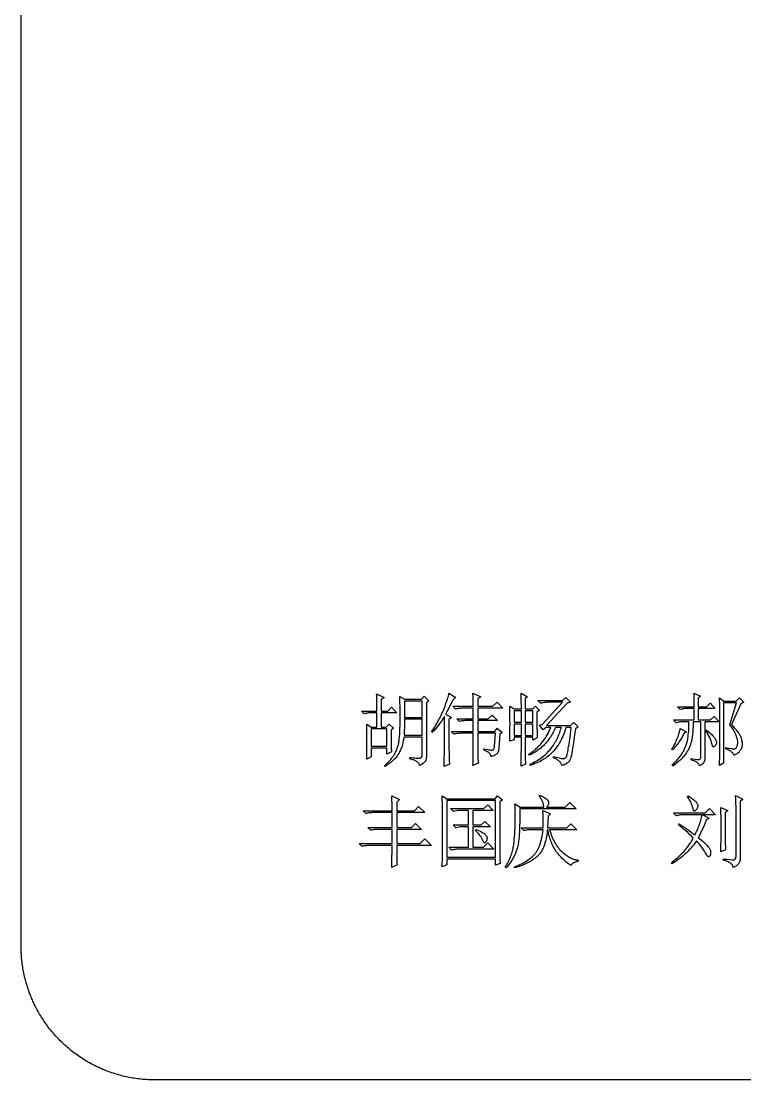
# Model space of a CAD drawing. Header units: millimetres. Extents: x 64 to 402, y 90 to 328.
# Drawn here: x 64.1 to 145.5, y 89.7 to 208.7 of the extents above; entities that cross this region are included whole.
import ezdxf

# ---------------------------------------------------------------- set-up
doc = ezdxf.new("R2010")
doc.units = ezdxf.units.MM
doc.layers.get('0').update_dxf_attribs({"linetype": 'CONTINUOUS', "true_color": 0x000000})

msp = doc.modelspace()

# ---------------------------------------------------------------- linework, layer by layer
at = {"color": 7, "linetype": 'CONTINUOUS', "true_color": 0x000000}
for points in [[(387.12, 89.74), (79.12, 89.74), (78.93, 89.75), (78.74, 89.75), (78.55, 89.76), (78.35, 89.76), (78.16, 89.78), (77.97, 89.79), (77.78, 89.8), (77.59, 89.82), (77.4, 89.84), (77.21, 89.87), (77.03, 89.89), (76.84, 89.92), (76.65, 89.95), (76.47, 89.98), (76.29, 90.01), (76.1, 90.05), (75.92, 90.09), (75.74, 90.13), (75.56, 90.17), (75.38, 90.22), (75.2, 90.26), (75.02, 90.31), (74.84, 90.37), (74.66, 90.42), (74.49, 90.48), (74.31, 90.53), (74.14, 90.59), (73.97, 90.66), (73.8, 90.72), (73.62, 90.79), (73.46, 90.85), (73.29, 90.92), (73.12, 91), (72.95, 91.07), (72.79, 91.15), (72.62, 91.22), (72.46, 91.3), (72.3, 91.39), (72.14, 91.47), (71.98, 91.56), (71.82, 91.64), (71.66, 91.73), (71.5, 91.82), (71.35, 91.92), (71.19, 92.01), (71.04, 92.11), (70.89, 92.21), (70.74, 92.31), (70.59, 92.41), (70.44, 92.51), (70.3, 92.62), (70.15, 92.72), (70.01, 92.83), (69.86, 92.94), (69.72, 93.06), (69.58, 93.17), (69.45, 93.29), (69.31, 93.4), (69.17, 93.52), (69.04, 93.64), (68.91, 93.76), (68.78, 93.89), (68.65, 94.01), (68.52, 94.14), (68.39, 94.27), (68.27, 94.4), (68.14, 94.53), (68.02, 94.66), (67.9, 94.79), (67.78, 94.93), (67.67, 95.07), (67.55, 95.2), (67.44, 95.34), (67.32, 95.48), (67.21, 95.63), (67.1, 95.77), (67, 95.92), (66.89, 96.06), (66.79, 96.21), (66.69, 96.36), (66.59, 96.51), (66.49, 96.66), (66.39, 96.81), (66.3, 96.97), (66.2, 97.12), (66.11, 97.28), (66.02, 97.44), (65.94, 97.6), (65.85, 97.76), (65.77, 97.92), (65.68, 98.08), (65.6, 98.24), (65.53, 98.41), (65.45, 98.57), (65.38, 98.74), (65.3, 98.91), (65.23, 99.08), (65.17, 99.24), (65.1, 99.42), (65.04, 99.59), (64.97, 99.76), (64.91, 99.93), (64.86, 100.11), (64.8, 100.28), (64.75, 100.46), (64.69, 100.64), (64.64, 100.82), (64.6, 101), (64.55, 101.18), (64.51, 101.36), (64.47, 101.54), (64.43, 101.72), (64.39, 101.91), (64.36, 102.09), (64.33, 102.27), (64.3, 102.46), (64.27, 102.65), (64.25, 102.83), (64.22, 103.02), (64.2, 103.21), (64.18, 103.4), (64.17, 103.59), (64.16, 103.78), (64.14, 103.97), (64.14, 104.17), (64.13, 104.36), (64.13, 104.55), (64.12, 104.74), (64.12, 312.74)], [(105.71, 129.05), (105.71, 127.24), (105.71, 127.1), (105.72, 126.94), (105.73, 126.78), (105.74, 126.61), (105.22, 126.37), (105.22, 127.03), (103.48, 127.03), (103.48, 126.06), (102.96, 125.78), (102.98, 126.25), (102.99, 126.74), (102.99, 127.24), (102.99, 127.74), (102.99, 128.25), (102.99, 128.75), (102.98, 129.23), (102.96, 129.71), (103.48, 129.4), (104.11, 129.4), (104.11, 131), (103.52, 131), (103.4, 130.99), (103.29, 130.99), (103.19, 130.98), (103.08, 130.97), (102.98, 130.95), (102.88, 130.94), (102.78, 130.92), (102.68, 130.89), (102.37, 131.2), (104.11, 131.2), (104.11, 132.18), (104.11, 132.45), (104.1, 132.7), (104.09, 132.94), (104.07, 133.15), (104.91, 132.73), (104.59, 132.49), (104.59, 131.2), (105.33, 131.2), (105.74, 131.62), (106.33, 131), (104.59, 131), (104.59, 129.4), (105.15, 129.4), (105.5, 129.74), (105.99, 129.26), (105.71, 129.05), (105.71, 129.05)], [(104.98, 125.08), (105.15, 125.23), (105.31, 125.38), (105.46, 125.54), (105.6, 125.69), (105.67, 125.77), (105.73, 125.85), (105.79, 125.93), (105.85, 126.01), (105.91, 126.09), (105.97, 126.17), (106.02, 126.25), (106.07, 126.33), (106.12, 126.42), (106.17, 126.5), (106.21, 126.59), (106.26, 126.68), (106.3, 126.77), (106.33, 126.86), (106.37, 126.95), (106.4, 127.04), (106.44, 127.14), (106.46, 127.24), (106.49, 127.33), (106.52, 127.43), (106.54, 127.53), (106.56, 127.64), (106.58, 127.74), (106.6, 127.85), (106.61, 127.96), (106.62, 128.07), (106.65, 128.32), (106.67, 128.6), (106.69, 128.9), (106.7, 129.23), (106.71, 129.58), (106.71, 129.95), (106.72, 130.35), (106.71, 131.13), (106.71, 131.8), (106.7, 132.1), (106.7, 132.37), (106.69, 132.62), (106.68, 132.84), (107.2, 132.53), (109.12, 132.53), (109.43, 132.87), (109.95, 132.35), (109.67, 132.14), (109.67, 126.16), (109.67, 126.06), (109.66, 125.96), (109.65, 125.87), (109.63, 125.79), (109.61, 125.71), (109.59, 125.64), (109.55, 125.58), (109.52, 125.52), (109.47, 125.46), (109.42, 125.4), (109.36, 125.35), (109.29, 125.3), (109.21, 125.24), (109.12, 125.19), (109.02, 125.13), (108.91, 125.08), (108.89, 125.15), (108.86, 125.22), (108.83, 125.28), (108.79, 125.34), (108.74, 125.39), (108.69, 125.45), (108.63, 125.5), (108.56, 125.54), (108.49, 125.59), (108.41, 125.63), (108.32, 125.67), (108.23, 125.7), (108.13, 125.73), (108.03, 125.76), (107.91, 125.79), (107.8, 125.81), (107.8, 125.99), (108, 125.96), (108.19, 125.94), (108.36, 125.93), (108.51, 125.92), (108.64, 125.91), (108.76, 125.91), (108.85, 125.91), (108.93, 125.92), (108.96, 125.92), (108.99, 125.93), (109.01, 125.94), (109.04, 125.95), (109.06, 125.96), (109.08, 125.97), (109.1, 125.99), (109.12, 126), (109.14, 126.02), (109.15, 126.04), (109.16, 126.06), (109.17, 126.09), (109.18, 126.11), (109.18, 126.14), (109.19, 126.17), (109.19, 126.2), (109.19, 128.28), (107.13, 128.28), (107.12, 128.13), (107.09, 127.98), (107.07, 127.84), (107.04, 127.7), (107.01, 127.57), (106.98, 127.43), (106.94, 127.3), (106.9, 127.18), (106.86, 127.06), (106.81, 126.94), (106.76, 126.82), (106.71, 126.71), (106.66, 126.6), (106.6, 126.5), (106.54, 126.4), (106.47, 126.3), (106.41, 126.2), (106.34, 126.11), (106.26, 126.02), (106.19, 125.93), (106.11, 125.84), (106.02, 125.75), (105.94, 125.67), (105.85, 125.59), (105.75, 125.5), (105.66, 125.42), (105.56, 125.35), (105.46, 125.27), (105.35, 125.19), (105.24, 125.12), (105.13, 125.05), (105.01, 124.98), (104.98, 125.08), (104.98, 125.08)], [(107.2, 132.32), (107.2, 130.47), (109.19, 130.47), (109.19, 132.32), (107.2, 132.32), (107.2, 132.32)], [(111.66, 124.98), (111.67, 125.51), (111.68, 125.98), (111.69, 126.39), (111.69, 126.75), (111.69, 130.58), (111.53, 130.31), (111.36, 130.06), (111.19, 129.82), (111.02, 129.6), (110.85, 129.38), (110.77, 129.28), (110.68, 129.18), (110.59, 129.08), (110.51, 128.98), (110.42, 128.89), (110.33, 128.8), (110.27, 128.91), (110.42, 129.13), (110.57, 129.36), (110.72, 129.6), (110.87, 129.84), (111.01, 130.1), (111.15, 130.36), (111.28, 130.63), (111.41, 130.91), (111.54, 131.19), (111.66, 131.48), (111.77, 131.76), (111.87, 132.04), (111.97, 132.33), (112.06, 132.61), (112.1, 132.76), (112.14, 132.9), (112.18, 133.04), (112.21, 133.19), (112.98, 132.73), (112.95, 132.72), (112.92, 132.71), (112.89, 132.69), (112.85, 132.67), (112.82, 132.64), (112.79, 132.61), (112.76, 132.57), (112.73, 132.53), (112.69, 132.49), (112.66, 132.44), (112.59, 132.34), (112.53, 132.21), (112.46, 132.07), (112.14, 131.46), (111.83, 130.86), (112.49, 130.47), (112.21, 130.23), (112.21, 126.93), (112.22, 126.57), (112.22, 126.17), (112.23, 125.72), (112.25, 125.22), (111.66, 124.98), (111.66, 124.98)], [(114.93, 131.73), (114.92, 132.13), (114.92, 132.51), (114.91, 132.86), (114.89, 133.19), (115.8, 132.8), (115.45, 132.56), (115.45, 131.73), (117.15, 131.73), (117.61, 132.18), (118.27, 131.52), (115.45, 131.52), (115.45, 130.33), (116.63, 130.33), (117.05, 130.75), (117.67, 130.13), (115.45, 130.13), (115.45, 128.91), (117.36, 128.91), (117.64, 129.26), (118.2, 128.8), (117.92, 128.6), (117.81, 126.96), (117.81, 126.91), (117.8, 126.86), (117.79, 126.81), (117.78, 126.77), (117.77, 126.72), (117.76, 126.68), (117.75, 126.64), (117.73, 126.6), (117.71, 126.56), (117.7, 126.53), (117.68, 126.49), (117.65, 126.46), (117.63, 126.43), (117.61, 126.4), (117.58, 126.38), (117.55, 126.35), (117.49, 126.31), (117.43, 126.26), (117.36, 126.23), (117.28, 126.19), (117.2, 126.16), (117.11, 126.13), (117.01, 126.11), (116.91, 126.09), (116.91, 126.12), (116.91, 126.14), (116.91, 126.17), (116.9, 126.19), (116.89, 126.24), (116.87, 126.29), (116.85, 126.34), (116.81, 126.39), (116.77, 126.44), (116.73, 126.48), (116.67, 126.53), (116.61, 126.57), (116.55, 126.62), (116.47, 126.66), (116.39, 126.7), (116.3, 126.74), (116.21, 126.78), (116.11, 126.82), (116.11, 126.96), (116.4, 126.9), (116.65, 126.85), (116.76, 126.83), (116.85, 126.82), (116.94, 126.81), (117.01, 126.8), (117.05, 126.8), (117.08, 126.81), (117.11, 126.81), (117.14, 126.82), (117.16, 126.84), (117.19, 126.86), (117.21, 126.88), (117.23, 126.9), (117.25, 126.93), (117.27, 126.97), (117.28, 127), (117.29, 127.04), (117.31, 127.09), (117.31, 127.13), (117.32, 127.18), (117.33, 127.24), (117.43, 128.7), (115.45, 128.7), (115.45, 126.4), (115.45, 126.14), (115.46, 125.87), (115.47, 125.6), (115.48, 125.33), (114.89, 125.08), (114.91, 125.45), (114.92, 125.76), (114.92, 126.01), (114.93, 126.2), (114.93, 128.7), (113.6, 128.7), (113.49, 128.7), (113.38, 128.69), (113.28, 128.69), (113.17, 128.67), (113.07, 128.66), (112.97, 128.64), (112.87, 128.62), (112.77, 128.6), (112.46, 128.91), (114.93, 128.91), (114.93, 130.13), (114.23, 130.13), (114.12, 130.12), (114.01, 130.12), (113.9, 130.11), (113.8, 130.1), (113.69, 130.09), (113.59, 130.07), (113.49, 130.05), (113.4, 130.02), (113.08, 130.33), (114.93, 130.33), (114.93, 131.52), (113.78, 131.52), (113.67, 131.52), (113.56, 131.51), (113.45, 131.5), (113.34, 131.49), (113.24, 131.48), (113.14, 131.46), (113.04, 131.44), (112.94, 131.41), (112.63, 131.73), (114.93, 131.73), (114.93, 131.73)], [(122.09, 131.1), (122.09, 130.1), (122.1, 129.27), (122.11, 128.93), (122.11, 128.63), (122.12, 128.38), (122.13, 128.18), (121.64, 127.93), (121.64, 128.25), (120.77, 128.25), (120.77, 127.22), (120.78, 126.38), (120.78, 126.02), (120.79, 125.71), (120.8, 125.44), (120.81, 125.22), (120.32, 125.01), (120.33, 125.25), (120.33, 125.53), (120.34, 125.86), (120.34, 126.24), (120.35, 127.15), (120.35, 128.25), (119.52, 128.25), (119.52, 127.97), (119.03, 127.8), (119.05, 128.3), (119.06, 128.8), (119.06, 129.3), (119.07, 129.8), (119.06, 130.29), (119.06, 130.77), (119.05, 131.25), (119.03, 131.73), (119.55, 131.45), (120.35, 131.45), (120.35, 131.83), (120.34, 132.25), (120.33, 132.7), (120.32, 133.19), (121.05, 132.8), (120.77, 132.6), (120.77, 131.45), (121.64, 131.45), (121.92, 131.73), (122.37, 131.27), (122.09, 131.1), (122.09, 131.1)], [(122.2, 132.39), (124.98, 132.39), (125.33, 132.73), (125.85, 132.21), (125.5, 132.07), (123.17, 129.57), (125.88, 129.57), (126.23, 129.92), (126.72, 129.43), (126.41, 129.19), (126.32, 128.52), (126.24, 127.92), (126.17, 127.39), (126.1, 126.94), (126.06, 126.74), (126.03, 126.55), (126, 126.39), (125.97, 126.24), (125.94, 126.11), (125.92, 126), (125.89, 125.91), (125.87, 125.83), (125.84, 125.76), (125.81, 125.7), (125.77, 125.64), (125.74, 125.58), (125.69, 125.53), (125.64, 125.47), (125.59, 125.42), (125.53, 125.37), (125.47, 125.33), (125.4, 125.28), (125.33, 125.24), (125.26, 125.21), (125.18, 125.17), (125.09, 125.14), (125, 125.11), (124.91, 125.08), (124.89, 125.15), (124.86, 125.22), (124.82, 125.28), (124.78, 125.35), (124.74, 125.41), (124.69, 125.47), (124.64, 125.52), (124.58, 125.58), (124.52, 125.63), (124.45, 125.68), (124.38, 125.73), (124.3, 125.78), (124.21, 125.83), (124.13, 125.87), (124.03, 125.91), (123.94, 125.95), (123.97, 126.09), (124.31, 126), (124.58, 125.93), (124.7, 125.9), (124.8, 125.88), (124.89, 125.86), (124.96, 125.85), (124.99, 125.84), (125.03, 125.84), (125.06, 125.84), (125.09, 125.85), (125.12, 125.85), (125.15, 125.86), (125.17, 125.87), (125.2, 125.88), (125.23, 125.89), (125.25, 125.91), (125.3, 125.94), (125.35, 125.99), (125.4, 126.04), (125.41, 126.06), (125.42, 126.08), (125.44, 126.14), (125.47, 126.22), (125.5, 126.33), (125.53, 126.46), (125.56, 126.61), (125.59, 126.79), (125.62, 126.98), (125.66, 127.2), (125.7, 127.44), (125.78, 127.99), (125.86, 128.63), (125.95, 129.36), (125.36, 129.36), (125.3, 129.15), (125.23, 128.94), (125.15, 128.73), (125.07, 128.54), (124.99, 128.34), (124.91, 128.16), (124.82, 127.98), (124.73, 127.8), (124.64, 127.64), (124.54, 127.47), (124.44, 127.31), (124.34, 127.16), (124.23, 127.02), (124.12, 126.88), (124, 126.74), (123.88, 126.61), (123.76, 126.49), (123.63, 126.37), (123.5, 126.25), (123.37, 126.14), (123.22, 126.03), (123.08, 125.92), (122.92, 125.82), (122.77, 125.73), (122.6, 125.63), (122.44, 125.54), (122.26, 125.46), (122.09, 125.37), (121.9, 125.29), (121.72, 125.22), (121.52, 125.15), (121.33, 125.08), (121.33, 125.22), (121.52, 125.31), (121.71, 125.41), (121.9, 125.51), (122.08, 125.61), (122.25, 125.72), (122.42, 125.83), (122.58, 125.94), (122.73, 126.05), (122.88, 126.17), (123.02, 126.29), (123.16, 126.41), (123.29, 126.54), (123.41, 126.67), (123.53, 126.81), (123.64, 126.94), (123.74, 127.08), (123.84, 127.22), (123.94, 127.37), (124.03, 127.51), (124.12, 127.65), (124.2, 127.79), (124.28, 127.93), (124.36, 128.07), (124.43, 128.22), (124.49, 128.36), (124.56, 128.5), (124.61, 128.64), (124.67, 128.79), (124.72, 128.93), (124.76, 129.07), (124.8, 129.22), (124.84, 129.36), (124.18, 129.36), (124.11, 129.21), (124.05, 129.07), (123.98, 128.93), (123.9, 128.79), (123.83, 128.66), (123.76, 128.53), (123.68, 128.4), (123.6, 128.28), (123.52, 128.16), (123.44, 128.04), (123.36, 127.92), (123.27, 127.81), (123.18, 127.7), (123.09, 127.6), (123, 127.49), (122.91, 127.4), (122.82, 127.3), (122.72, 127.21), (122.62, 127.12), (122.52, 127.03), (122.42, 126.95), (122.32, 126.86), (122.21, 126.79), (122.11, 126.71), (122, 126.64), (121.89, 126.57), (121.77, 126.51), (121.66, 126.45), (121.55, 126.39), (121.43, 126.33), (121.31, 126.28), (121.19, 126.23), (121.15, 126.33), (121.26, 126.4), (121.37, 126.47), (121.47, 126.54), (121.57, 126.62), (121.67, 126.69), (121.77, 126.77), (121.87, 126.85), (121.96, 126.93), (122.05, 127.01), (122.15, 127.09), (122.23, 127.18), (122.32, 127.27), (122.41, 127.35), (122.49, 127.44), (122.57, 127.54), (122.65, 127.63), (122.73, 127.73), (122.8, 127.82), (122.88, 127.92), (122.95, 128.02), (123.02, 128.12), (123.08, 128.23), (123.15, 128.33), (123.21, 128.44), (123.28, 128.55), (123.34, 128.66), (123.39, 128.77), (123.45, 128.89), (123.51, 129), (123.56, 129.12), (123.61, 129.24), (123.66, 129.36), (123.14, 129.36), (122.79, 129.08), (122.37, 129.6), (122.72, 129.71), (124.98, 132.18), (123.34, 132.18), (123.23, 132.18), (123.12, 132.17), (123.02, 132.16), (122.91, 132.15), (122.81, 132.14), (122.71, 132.12), (122.61, 132.1), (122.51, 132.07), (122.2, 132.39), (122.2, 132.39)], [(139.42, 125.85), (139.67, 125.82), (139.89, 125.79), (140.08, 125.77), (140.24, 125.76), (140.28, 125.76), (140.31, 125.76), (140.34, 125.77), (140.37, 125.77), (140.39, 125.79), (140.42, 125.8), (140.44, 125.81), (140.45, 125.83), (140.47, 125.86), (140.48, 125.88), (140.49, 125.91), (140.5, 125.94), (140.5, 125.97), (140.51, 126.01), (140.51, 126.05), (140.5, 126.09), (140.5, 129.99), (139.67, 129.99), (139.66, 129.71), (139.65, 129.45), (139.63, 129.21), (139.62, 128.97), (139.6, 128.74), (139.58, 128.53), (139.55, 128.33), (139.53, 128.14), (139.51, 128.05), (139.5, 127.96), (139.48, 127.87), (139.46, 127.78), (139.43, 127.68), (139.4, 127.59), (139.37, 127.5), (139.34, 127.4), (139.31, 127.31), (139.27, 127.22), (139.23, 127.12), (139.19, 127.03), (139.14, 126.93), (139.09, 126.84), (139.04, 126.74), (138.99, 126.65), (138.93, 126.55), (138.87, 126.45), (138.8, 126.36), (138.73, 126.26), (138.64, 126.16), (138.56, 126.06), (138.47, 125.96), (138.37, 125.86), (138.26, 125.75), (138.15, 125.65), (138.04, 125.55), (137.92, 125.44), (137.79, 125.33), (137.66, 125.23), (137.52, 125.12), (137.37, 125.01), (137.3, 125.15), (137.41, 125.25), (137.51, 125.35), (137.61, 125.45), (137.71, 125.55), (137.8, 125.64), (137.89, 125.74), (137.97, 125.83), (138.05, 125.93), (138.13, 126.02), (138.2, 126.12), (138.27, 126.21), (138.33, 126.3), (138.39, 126.39), (138.45, 126.49), (138.5, 126.58), (138.55, 126.66), (138.65, 126.84), (138.73, 127.02), (138.77, 127.11), (138.8, 127.2), (138.84, 127.3), (138.87, 127.39), (138.9, 127.48), (138.93, 127.57), (138.96, 127.66), (138.98, 127.75), (139, 127.85), (139.02, 127.94), (139.04, 128.03), (139.06, 128.13), (139.09, 128.32), (139.11, 128.52), (139.13, 128.74), (139.15, 128.96), (139.16, 129.2), (139.17, 129.45), (139.18, 129.71), (139.18, 129.99), (138.59, 129.99), (138.48, 129.99), (138.37, 129.98), (138.26, 129.97), (138.15, 129.96), (138.05, 129.95), (137.95, 129.93), (137.85, 129.91), (137.75, 129.88), (137.44, 130.2), (139.77, 130.2), (139.77, 131.48), (139.04, 131.48), (138.93, 131.48), (138.82, 131.48), (138.71, 131.47), (138.61, 131.46), (138.5, 131.44), (138.4, 131.42), (138.3, 131.4), (138.21, 131.38), (137.89, 131.69), (139.77, 131.69), (139.77, 132.16), (139.76, 132.57), (139.76, 132.75), (139.75, 132.91), (139.75, 133.06), (139.74, 133.19), (140.47, 132.87), (140.22, 132.63), (140.22, 131.69), (141.16, 131.69), (141.55, 132.07), (142.1, 131.48), (140.22, 131.48), (140.22, 130.2), (141.62, 130.2), (142, 130.58), (142.56, 129.99), (140.95, 129.99), (140.95, 125.81), (140.95, 125.75), (140.95, 125.69), (140.93, 125.63), (140.92, 125.57), (140.9, 125.51), (140.87, 125.46), (140.84, 125.41), (140.81, 125.36), (140.77, 125.31), (140.72, 125.27), (140.68, 125.23), (140.62, 125.19), (140.56, 125.15), (140.5, 125.11), (140.44, 125.08), (140.36, 125.05), (140.34, 125.1), (140.32, 125.16), (140.29, 125.21), (140.25, 125.26), (140.21, 125.31), (140.17, 125.35), (140.12, 125.4), (140.06, 125.44), (140, 125.48), (139.93, 125.52), (139.86, 125.55), (139.78, 125.59), (139.7, 125.62), (139.61, 125.65), (139.52, 125.68), (139.42, 125.71), (139.42, 125.85), (139.42, 125.85)], [(142.62, 125.08), (142.63, 125.47), (142.64, 125.9), (142.65, 126.84), (142.66, 127.92), (142.66, 129.13), (142.66, 130.31), (142.65, 131.3), (142.65, 131.71), (142.64, 132.08), (142.63, 132.4), (142.62, 132.67), (143.11, 132.32), (144.5, 132.32), (144.85, 132.67), (145.34, 132.18), (145.02, 132), (143.95, 129.67), (144.18, 129.43), (144.28, 129.31), (144.38, 129.2), (144.47, 129.09), (144.56, 128.99), (144.64, 128.89), (144.71, 128.8), (144.77, 128.7), (144.83, 128.62), (144.88, 128.53), (144.93, 128.45), (144.97, 128.38), (145, 128.31), (145.02, 128.24), (145.04, 128.18), (145.1, 127.95), (145.12, 127.85), (145.13, 127.76), (145.15, 127.68), (145.16, 127.6), (145.16, 127.54), (145.16, 127.48), (145.16, 127.43), (145.16, 127.39), (145.16, 127.34), (145.15, 127.29), (145.14, 127.25), (145.13, 127.2), (145.11, 127.11), (145.08, 127.02), (145.04, 126.93), (144.99, 126.84), (144.94, 126.75), (144.91, 126.71), (144.88, 126.67), (144.84, 126.63), (144.81, 126.59), (144.77, 126.55), (144.73, 126.52), (144.69, 126.48), (144.65, 126.45), (144.6, 126.42), (144.55, 126.38), (144.5, 126.36), (144.45, 126.33), (144.4, 126.3), (144.34, 126.28), (144.28, 126.25), (144.22, 126.23), (144.21, 126.29), (144.18, 126.34), (144.15, 126.39), (144.12, 126.45), (144.08, 126.5), (144.03, 126.54), (143.98, 126.59), (143.93, 126.64), (143.87, 126.68), (143.81, 126.73), (143.74, 126.77), (143.66, 126.81), (143.59, 126.85), (143.5, 126.89), (143.41, 126.92), (143.32, 126.96), (143.32, 127.1), (143.62, 127.04), (143.88, 126.99), (143.98, 126.97), (144.08, 126.96), (144.16, 126.95), (144.22, 126.94), (144.25, 126.94), (144.28, 126.94), (144.31, 126.95), (144.34, 126.95), (144.36, 126.96), (144.39, 126.97), (144.41, 126.99), (144.43, 127), (144.45, 127.02), (144.47, 127.04), (144.49, 127.07), (144.51, 127.09), (144.53, 127.12), (144.54, 127.15), (144.57, 127.22), (144.6, 127.29), (144.62, 127.36), (144.64, 127.43), (144.65, 127.49), (144.66, 127.54), (144.67, 127.6), (144.68, 127.65), (144.68, 127.69), (144.67, 127.76), (144.67, 127.83), (144.65, 127.91), (144.63, 128), (144.61, 128.1), (144.58, 128.2), (144.54, 128.32), (144.5, 128.44), (144.48, 128.5), (144.45, 128.57), (144.42, 128.63), (144.39, 128.7), (144.32, 128.84), (144.23, 128.99), (144.14, 129.14), (144.03, 129.3), (143.91, 129.47), (143.77, 129.64), (144.54, 132.11), (143.08, 132.11), (143.08, 125.33), (142.62, 125.08), (142.62, 125.08)], [(119.52, 131.24), (119.52, 129.95), (120.35, 129.95), (120.35, 131.24), (119.52, 131.24), (119.52, 131.24)], [(120.77, 131.24), (120.77, 129.95), (121.64, 129.95), (121.64, 131.24), (120.77, 131.24), (120.77, 131.24)], [(107.2, 130.27), (107.2, 129.84), (107.2, 129.4), (107.18, 128.95), (107.17, 128.49), (109.19, 128.49), (109.19, 130.27), (107.2, 130.27), (107.2, 130.27)], [(119.52, 129.74), (119.52, 128.46), (120.35, 128.46), (120.35, 129.74), (119.52, 129.74), (119.52, 129.74)], [(120.77, 129.74), (120.77, 128.46), (121.64, 128.46), (121.64, 129.74), (120.77, 129.74), (120.77, 129.74)], [(103.48, 129.19), (103.48, 127.24), (105.22, 127.24), (105.22, 129.19), (103.48, 129.19), (103.48, 129.19)], [(138.21, 129.22), (138.9, 128.87), (138.62, 128.66), (138.44, 128.34), (138.26, 128.04), (138.08, 127.77), (138, 127.64), (137.92, 127.53), (137.84, 127.41), (137.76, 127.31), (137.69, 127.21), (137.61, 127.12), (137.54, 127.03), (137.47, 126.96), (137.4, 126.89), (137.34, 126.82), (137.27, 126.89), (137.36, 127.06), (137.45, 127.22), (137.53, 127.38), (137.62, 127.54), (137.69, 127.7), (137.76, 127.86), (137.83, 128.02), (137.89, 128.18), (137.95, 128.33), (138, 128.48), (138.05, 128.62), (138.09, 128.75), (138.13, 128.88), (138.16, 129), (138.19, 129.11), (138.21, 129.22), (138.21, 129.22)], [(141.16, 129.05), (141.33, 128.91), (141.48, 128.78), (141.62, 128.66), (141.74, 128.55), (141.84, 128.45), (141.93, 128.35), (142.01, 128.26), (142.07, 128.18), (142.12, 128.1), (142.16, 128.03), (142.2, 127.96), (142.22, 127.9), (142.25, 127.84), (142.26, 127.79), (142.27, 127.74), (142.28, 127.69), (142.27, 127.64), (142.27, 127.59), (142.26, 127.54), (142.24, 127.5), (142.22, 127.45), (142.2, 127.41), (142.17, 127.37), (142.14, 127.33), (142.07, 127.26), (142.04, 127.23), (142.02, 127.21), (141.99, 127.19), (141.97, 127.18), (141.95, 127.17), (141.93, 127.17), (141.92, 127.17), (141.9, 127.17), (141.89, 127.18), (141.88, 127.19), (141.86, 127.21), (141.84, 127.24), (141.83, 127.28), (141.81, 127.33), (141.8, 127.38), (141.79, 127.45), (141.76, 127.54), (141.73, 127.64), (141.7, 127.73), (141.67, 127.83), (141.63, 127.93), (141.59, 128.02), (141.55, 128.12), (141.51, 128.21), (141.42, 128.4), (141.32, 128.6), (141.21, 128.79), (141.09, 128.98), (141.16, 129.05), (141.16, 129.05)], [(105.78, 113.62), (105.79, 113.87), (105.79, 114.14), (105.8, 114.72), (105.81, 115.37), (105.81, 116.09), (103.27, 116.09), (103.16, 116.09), (103.05, 116.08), (102.94, 116.07), (102.84, 116.06), (102.73, 116.05), (102.63, 116.03), (102.53, 116.01), (102.44, 115.99), (102.13, 116.3), (105.81, 116.3), (105.81, 117.9), (104.25, 117.9), (104.14, 117.9), (104.03, 117.89), (103.92, 117.88), (103.81, 117.87), (103.71, 117.86), (103.61, 117.84), (103.51, 117.82), (103.41, 117.79), (103.1, 118.11), (105.81, 118.11), (105.81, 119.78), (103.73, 119.78), (103.61, 119.78), (103.5, 119.77), (103.4, 119.76), (103.29, 119.75), (103.19, 119.74), (103.09, 119.72), (102.99, 119.7), (102.89, 119.67), (102.58, 119.99), (105.81, 119.99), (105.81, 120.75), (105.81, 120.91), (105.8, 121.12), (105.79, 121.36), (105.78, 121.66), (106.65, 121.24), (106.33, 120.96), (106.33, 119.99), (108.32, 119.99), (108.8, 120.47), (109.5, 119.78), (106.33, 119.78), (106.33, 118.11), (108, 118.11), (108.46, 118.56), (109.12, 117.9), (106.33, 117.9), (106.33, 116.3), (108.98, 116.3), (109.5, 116.82), (110.23, 116.09), (106.33, 116.09), (106.34, 115.34), (106.34, 114.72), (106.35, 114.47), (106.35, 114.24), (106.36, 114.05), (106.37, 113.9), (105.78, 113.62), (105.78, 113.62)], [(111.45, 113.69), (111.46, 114.07), (111.47, 114.45), (111.48, 114.82), (111.48, 115.19), (111.48, 120.12), (111.48, 120.47), (111.47, 120.84), (111.46, 121.23), (111.45, 121.66), (111.97, 121.34), (117.4, 121.34), (117.67, 121.66), (118.23, 121.2), (117.92, 120.99), (117.92, 115.5), (117.92, 115.15), (117.93, 114.79), (117.94, 114.44), (117.95, 114.07), (117.43, 113.86), (117.43, 114.56), (111.97, 114.56), (111.97, 113.93), (111.45, 113.69), (111.45, 113.69)], [(118.65, 113.58), (118.54, 113.65), (118.63, 113.8), (118.71, 113.94), (118.79, 114.08), (118.86, 114.22), (118.93, 114.37), (119, 114.51), (119.06, 114.65), (119.11, 114.79), (119.17, 114.92), (119.22, 115.06), (119.26, 115.2), (119.3, 115.34), (119.34, 115.47), (119.38, 115.61), (119.41, 115.75), (119.43, 115.88), (119.45, 116.02), (119.48, 116.16), (119.5, 116.3), (119.52, 116.44), (119.55, 116.74), (119.58, 117.05), (119.6, 117.36), (119.62, 117.69), (119.63, 118.03), (119.64, 118.39), (119.65, 119.07), (119.65, 119.39), (119.64, 119.69), (119.64, 119.98), (119.64, 120.25), (119.63, 120.51), (119.62, 120.75), (120.21, 120.4), (122.86, 120.4), (122.86, 120.48), (122.85, 120.56), (122.84, 120.64), (122.83, 120.72), (122.81, 120.79), (122.78, 120.87), (122.76, 120.95), (122.73, 121.03), (122.69, 121.11), (122.65, 121.19), (122.61, 121.26), (122.56, 121.34), (122.51, 121.42), (122.46, 121.5), (122.4, 121.58), (122.34, 121.66), (122.41, 121.76), (122.58, 121.68), (122.73, 121.59), (122.87, 121.52), (122.99, 121.45), (123.09, 121.38), (123.17, 121.32), (123.2, 121.29), (123.23, 121.26), (123.26, 121.23), (123.28, 121.2), (123.31, 121.15), (123.34, 121.1), (123.36, 121.06), (123.38, 121.01), (123.39, 120.97), (123.41, 120.93), (123.41, 120.89), (123.41, 120.86), (123.41, 120.83), (123.41, 120.8), (123.41, 120.78), (123.4, 120.75), (123.38, 120.69), (123.35, 120.64), (123.32, 120.58), (123.28, 120.52), (123.23, 120.46), (123.17, 120.4), (125.26, 120.4), (125.78, 120.92), (126.51, 120.19), (120.18, 120.19), (120.18, 119.8), (120.17, 119.42), (120.17, 119.04), (120.16, 118.68), (120.15, 118.32), (120.14, 117.98), (120.13, 117.65), (120.11, 117.32), (120.1, 117.17), (120.09, 117.01), (120.07, 116.86), (120.06, 116.72), (120.04, 116.57), (120.02, 116.43), (120, 116.3), (119.97, 116.16), (119.94, 116.03), (119.91, 115.91), (119.88, 115.78), (119.85, 115.66), (119.81, 115.55), (119.77, 115.44), (119.73, 115.33), (119.69, 115.22), (119.65, 115.12), (119.6, 115.01), (119.55, 114.91), (119.5, 114.8), (119.44, 114.7), (119.38, 114.6), (119.32, 114.5), (119.26, 114.39), (119.19, 114.29), (119.12, 114.19), (119.05, 114.09), (118.97, 113.99), (118.9, 113.89), (118.82, 113.79), (118.73, 113.69), (118.65, 113.58), (118.65, 113.58)], [(139.11, 121.66), (139.24, 121.57), (139.36, 121.49), (139.48, 121.41), (139.58, 121.33), (139.68, 121.25), (139.77, 121.18), (139.85, 121.11), (139.92, 121.04), (139.98, 120.98), (140.03, 120.91), (140.08, 120.86), (140.11, 120.8), (140.14, 120.74), (140.16, 120.69), (140.17, 120.67), (140.17, 120.64), (140.17, 120.62), (140.17, 120.59), (140.17, 120.51), (140.15, 120.43), (140.14, 120.35), (140.12, 120.29), (140.1, 120.23), (140.07, 120.17), (140.04, 120.13), (140, 120.09), (139.93, 120.03), (139.87, 119.99), (139.83, 119.96), (139.82, 119.95), (139.81, 119.95), (139.79, 119.95), (139.77, 119.96), (139.76, 119.97), (139.74, 119.98), (139.73, 119.99), (139.71, 120.01), (139.7, 120.03), (139.69, 120.06), (139.66, 120.11), (139.64, 120.19), (139.62, 120.27), (139.6, 120.37), (139.58, 120.44), (139.56, 120.51), (139.54, 120.58), (139.51, 120.65), (139.48, 120.73), (139.45, 120.8), (139.38, 120.95), (139.3, 121.1), (139.21, 121.26), (139.12, 121.42), (139.01, 121.59), (139.11, 121.66), (139.11, 121.66)], [(144.47, 119.99), (144.47, 120.42), (144.46, 120.85), (144.45, 121.27), (144.43, 121.69), (145.23, 121.31), (144.92, 121.03), (144.92, 114.73), (144.92, 114.68), (144.93, 114.63), (144.93, 114.59), (144.92, 114.54), (144.92, 114.49), (144.92, 114.45), (144.91, 114.41), (144.9, 114.36), (144.89, 114.32), (144.88, 114.28), (144.86, 114.24), (144.85, 114.2), (144.81, 114.13), (144.76, 114.05), (144.71, 113.99), (144.65, 113.92), (144.59, 113.86), (144.52, 113.81), (144.44, 113.75), (144.35, 113.71), (144.26, 113.66), (144.16, 113.62), (144.15, 113.65), (144.15, 113.69), (144.14, 113.72), (144.13, 113.75), (144.12, 113.79), (144.11, 113.82), (144.09, 113.85), (144.07, 113.88), (144.03, 113.94), (143.98, 113.99), (143.93, 114.05), (143.86, 114.1), (143.79, 114.15), (143.7, 114.19), (143.61, 114.24), (143.52, 114.28), (143.41, 114.32), (143.3, 114.35), (143.17, 114.39), (143.04, 114.42), (143.04, 114.56), (143.43, 114.53), (143.74, 114.51), (143.99, 114.49), (144.09, 114.49), (144.17, 114.49), (144.21, 114.49), (144.24, 114.49), (144.27, 114.5), (144.3, 114.51), (144.33, 114.52), (144.35, 114.54), (144.37, 114.56), (144.39, 114.58), (144.41, 114.6), (144.43, 114.63), (144.44, 114.65), (144.45, 114.69), (144.46, 114.72), (144.46, 114.76), (144.47, 114.8), (144.47, 114.84), (144.47, 119.99), (144.47, 119.99)], [(111.97, 121.13), (111.97, 114.77), (117.43, 114.77), (117.43, 121.13), (111.97, 121.13), (111.97, 121.13)], [(112.39, 120.23), (116.14, 120.23), (116.56, 120.65), (117.19, 120.02), (114.89, 120.02), (114.89, 118.39), (115.83, 118.39), (116.25, 118.8), (116.87, 118.18), (114.89, 118.18), (114.89, 115.88), (116.07, 115.88), (116.56, 116.37), (117.26, 115.67), (113.33, 115.67), (113.21, 115.67), (113.1, 115.67), (113, 115.66), (112.89, 115.65), (112.79, 115.63), (112.69, 115.61), (112.59, 115.59), (112.49, 115.57), (112.18, 115.88), (114.4, 115.88), (114.4, 118.18), (113.47, 118.18), (112.98, 118.07), (112.67, 118.39), (114.4, 118.39), (114.4, 120.02), (113.19, 120.02), (112.7, 119.92), (112.39, 120.23), (112.39, 120.23)], [(137.44, 119.74), (140.99, 119.74), (141.48, 120.23), (142.17, 119.53), (138.55, 119.53), (138.44, 119.53), (138.32, 119.53), (138.21, 119.52), (138.11, 119.51), (138.01, 119.49), (137.92, 119.47), (137.84, 119.45), (137.75, 119.43), (137.44, 119.74), (137.44, 119.74)], [(143.25, 119.74), (143.25, 116.85), (143.25, 116.58), (143.26, 116.28), (143.27, 115.95), (143.29, 115.6), (142.76, 115.39), (142.78, 116.02), (142.79, 116.66), (142.8, 117.31), (142.8, 117.97), (142.8, 118.61), (142.79, 119.23), (142.78, 119.81), (142.76, 120.37), (143.56, 120.02), (143.25, 119.74), (143.25, 119.74)], [(120.32, 118.07), (122.79, 118.07), (122.8, 118.38), (122.8, 118.66), (122.8, 118.93), (122.8, 119.19), (122.79, 119.42), (122.78, 119.64), (122.77, 119.84), (122.75, 120.02), (123.62, 119.64), (123.34, 119.39), (123.31, 118.75), (123.28, 118.07), (125.47, 118.07), (125.92, 118.52), (126.58, 117.86), (123.52, 117.86), (123.58, 117.66), (123.64, 117.46), (123.71, 117.27), (123.78, 117.08), (123.85, 116.9), (123.93, 116.73), (124.02, 116.56), (124.11, 116.4), (124.2, 116.24), (124.29, 116.1), (124.4, 115.95), (124.5, 115.82), (124.61, 115.69), (124.72, 115.57), (124.84, 115.45), (124.96, 115.34), (125.09, 115.24), (125.21, 115.14), (125.33, 115.05), (125.44, 114.97), (125.56, 114.89), (125.67, 114.82), (125.79, 114.75), (125.9, 114.69), (126.01, 114.64), (126.11, 114.6), (126.22, 114.56), (126.32, 114.52), (126.42, 114.5), (126.52, 114.48), (126.62, 114.46), (126.72, 114.45), (126.72, 114.32), (126.64, 114.3), (126.56, 114.28), (126.49, 114.26), (126.42, 114.23), (126.36, 114.21), (126.3, 114.18), (126.24, 114.15), (126.19, 114.12), (126.14, 114.09), (126.1, 114.06), (126.06, 114.03), (126.02, 113.99), (125.99, 113.95), (125.96, 113.91), (125.94, 113.87), (125.92, 113.83), (125.78, 113.93), (125.64, 114.02), (125.51, 114.12), (125.38, 114.23), (125.26, 114.33), (125.14, 114.44), (125.02, 114.54), (124.91, 114.65), (124.8, 114.77), (124.7, 114.88), (124.59, 115), (124.5, 115.11), (124.4, 115.23), (124.31, 115.35), (124.23, 115.48), (124.14, 115.6), (124.07, 115.73), (123.99, 115.86), (123.92, 115.99), (123.85, 116.12), (123.79, 116.26), (123.73, 116.39), (123.68, 116.53), (123.62, 116.67), (123.58, 116.81), (123.53, 116.96), (123.49, 117.1), (123.45, 117.25), (123.42, 117.4), (123.39, 117.55), (123.37, 117.71), (123.34, 117.86), (123.28, 117.86), (123.26, 117.72), (123.25, 117.59), (123.23, 117.45), (123.21, 117.32), (123.19, 117.19), (123.17, 117.07), (123.14, 116.94), (123.12, 116.82), (123.09, 116.7), (123.06, 116.59), (123.03, 116.48), (123, 116.37), (122.97, 116.26), (122.93, 116.16), (122.9, 116.06), (122.86, 115.96), (122.82, 115.86), (122.78, 115.77), (122.73, 115.68), (122.69, 115.59), (122.64, 115.51), (122.59, 115.43), (122.54, 115.35), (122.49, 115.27), (122.44, 115.2), (122.38, 115.13), (122.33, 115.06), (122.27, 115), (122.21, 114.94), (122.15, 114.88), (122.09, 114.82), (122.02, 114.77), (121.89, 114.67), (121.76, 114.57), (121.62, 114.47), (121.48, 114.38), (121.34, 114.29), (121.2, 114.21), (121.05, 114.13), (120.9, 114.05), (120.75, 113.98), (120.6, 113.91), (120.44, 113.85), (120.28, 113.79), (120.12, 113.73), (119.96, 113.68), (119.79, 113.63), (119.62, 113.58), (119.55, 113.69), (119.7, 113.74), (119.84, 113.79), (119.98, 113.85), (120.11, 113.91), (120.25, 113.97), (120.38, 114.04), (120.51, 114.11), (120.64, 114.18), (120.77, 114.26), (120.9, 114.34), (121.02, 114.42), (121.15, 114.51), (121.27, 114.6), (121.39, 114.69), (121.51, 114.79), (121.62, 114.89), (121.68, 114.94), (121.74, 115), (121.79, 115.05), (121.84, 115.11), (121.89, 115.18), (121.94, 115.24), (121.99, 115.31), (122.04, 115.38), (122.09, 115.46), (122.13, 115.53), (122.18, 115.61), (122.22, 115.69), (122.26, 115.77), (122.3, 115.86), (122.34, 115.95), (122.38, 116.04), (122.41, 116.14), (122.45, 116.23), (122.48, 116.33), (122.51, 116.43), (122.54, 116.54), (122.57, 116.65), (122.6, 116.76), (122.62, 116.87), (122.65, 116.98), (122.67, 117.1), (122.7, 117.22), (122.72, 117.35), (122.76, 117.6), (122.79, 117.86), (121.47, 117.86), (121.35, 117.86), (121.24, 117.86), (121.14, 117.85), (121.03, 117.84), (120.93, 117.82), (120.83, 117.81), (120.73, 117.78), (120.63, 117.76), (120.32, 118.07), (120.32, 118.07)], [(141.13, 118.94), (141, 118.63), (140.88, 118.34), (140.76, 118.06), (140.64, 117.8), (140.53, 117.56), (140.42, 117.34), (140.32, 117.14), (140.22, 116.96), (140.38, 116.83), (140.54, 116.71), (140.68, 116.59), (140.81, 116.48), (140.93, 116.37), (141.04, 116.26), (141.14, 116.17), (141.23, 116.07), (141.31, 115.98), (141.38, 115.9), (141.44, 115.82), (141.49, 115.75), (141.53, 115.68), (141.57, 115.61), (141.58, 115.58), (141.59, 115.55), (141.59, 115.52), (141.6, 115.5), (141.61, 115.4), (141.61, 115.31), (141.62, 115.22), (141.61, 115.15), (141.6, 115.09), (141.59, 115.03), (141.57, 114.98), (141.56, 114.96), (141.55, 114.94), (141.5, 114.88), (141.46, 114.84), (141.43, 114.81), (141.42, 114.8), (141.41, 114.8), (141.39, 114.8), (141.37, 114.81), (141.35, 114.82), (141.33, 114.83), (141.31, 114.85), (141.29, 114.87), (141.24, 114.92), (141.19, 114.99), (141.14, 115.08), (141.08, 115.18), (141.02, 115.29), (140.93, 115.45), (140.83, 115.61), (140.72, 115.77), (140.6, 115.93), (140.47, 116.1), (140.33, 116.27), (140.18, 116.44), (140.02, 116.61), (139.91, 116.45), (139.8, 116.29), (139.68, 116.13), (139.55, 115.96), (139.4, 115.79), (139.25, 115.62), (139.08, 115.45), (138.9, 115.27), (138.72, 115.1), (138.53, 114.93), (138.34, 114.76), (138.14, 114.61), (137.94, 114.46), (137.73, 114.31), (137.52, 114.17), (137.3, 114.04), (137.23, 114.14), (137.38, 114.27), (137.53, 114.39), (137.68, 114.53), (137.84, 114.67), (137.99, 114.81), (138.15, 114.96), (138.31, 115.11), (138.47, 115.27), (138.55, 115.35), (138.63, 115.44), (138.71, 115.53), (138.78, 115.62), (138.86, 115.71), (138.94, 115.81), (139.01, 115.91), (139.09, 116.01), (139.16, 116.11), (139.24, 116.22), (139.31, 116.33), (139.38, 116.44), (139.46, 116.56), (139.53, 116.68), (139.67, 116.92), (139.46, 117.13), (139.25, 117.33), (139.04, 117.53), (138.83, 117.72), (138.62, 117.9), (138.42, 118.08), (138.21, 118.25), (138, 118.42), (138.07, 118.52), (138.3, 118.38), (138.53, 118.22), (138.76, 118.07), (138.98, 117.92), (139.2, 117.76), (139.42, 117.6), (139.63, 117.44), (139.84, 117.27), (139.91, 117.39), (139.97, 117.51), (140.03, 117.64), (140.09, 117.77), (140.15, 117.9), (140.2, 118.04), (140.26, 118.17), (140.31, 118.32), (140.36, 118.46), (140.41, 118.61), (140.46, 118.76), (140.51, 118.92), (140.55, 119.07), (140.6, 119.24), (140.64, 119.4), (140.68, 119.57), (141.44, 119.15), (141.13, 118.94), (141.13, 118.94)], [(115.27, 117.9), (115.46, 117.81), (115.62, 117.73), (115.77, 117.66), (115.9, 117.59), (116.02, 117.52), (116.12, 117.46), (116.2, 117.4), (116.27, 117.34), (116.32, 117.29), (116.36, 117.24), (116.4, 117.19), (116.44, 117.13), (116.46, 117.08), (116.48, 117.03), (116.49, 116.98), (116.49, 116.95), (116.49, 116.92), (116.49, 116.88), (116.49, 116.84), (116.48, 116.79), (116.47, 116.75), (116.45, 116.7), (116.43, 116.65), (116.41, 116.61), (116.39, 116.56), (116.36, 116.51), (116.34, 116.48), (116.31, 116.44), (116.29, 116.42), (116.27, 116.39), (116.25, 116.38), (116.23, 116.37), (116.21, 116.37), (116.2, 116.37), (116.19, 116.37), (116.17, 116.38), (116.16, 116.39), (116.14, 116.41), (116.11, 116.45), (116.08, 116.49), (116.06, 116.54), (116.03, 116.61), (116, 116.68), (115.98, 116.74), (115.95, 116.8), (115.92, 116.86), (115.89, 116.92), (115.85, 116.98), (115.81, 117.05), (115.76, 117.12), (115.71, 117.19), (115.6, 117.33), (115.47, 117.48), (115.33, 117.63), (115.17, 117.79), (115.27, 117.9), (115.27, 117.9)]]:
    msp.add_lwpolyline(points, dxfattribs=at)

doc.saveas('drawing.dxf')
